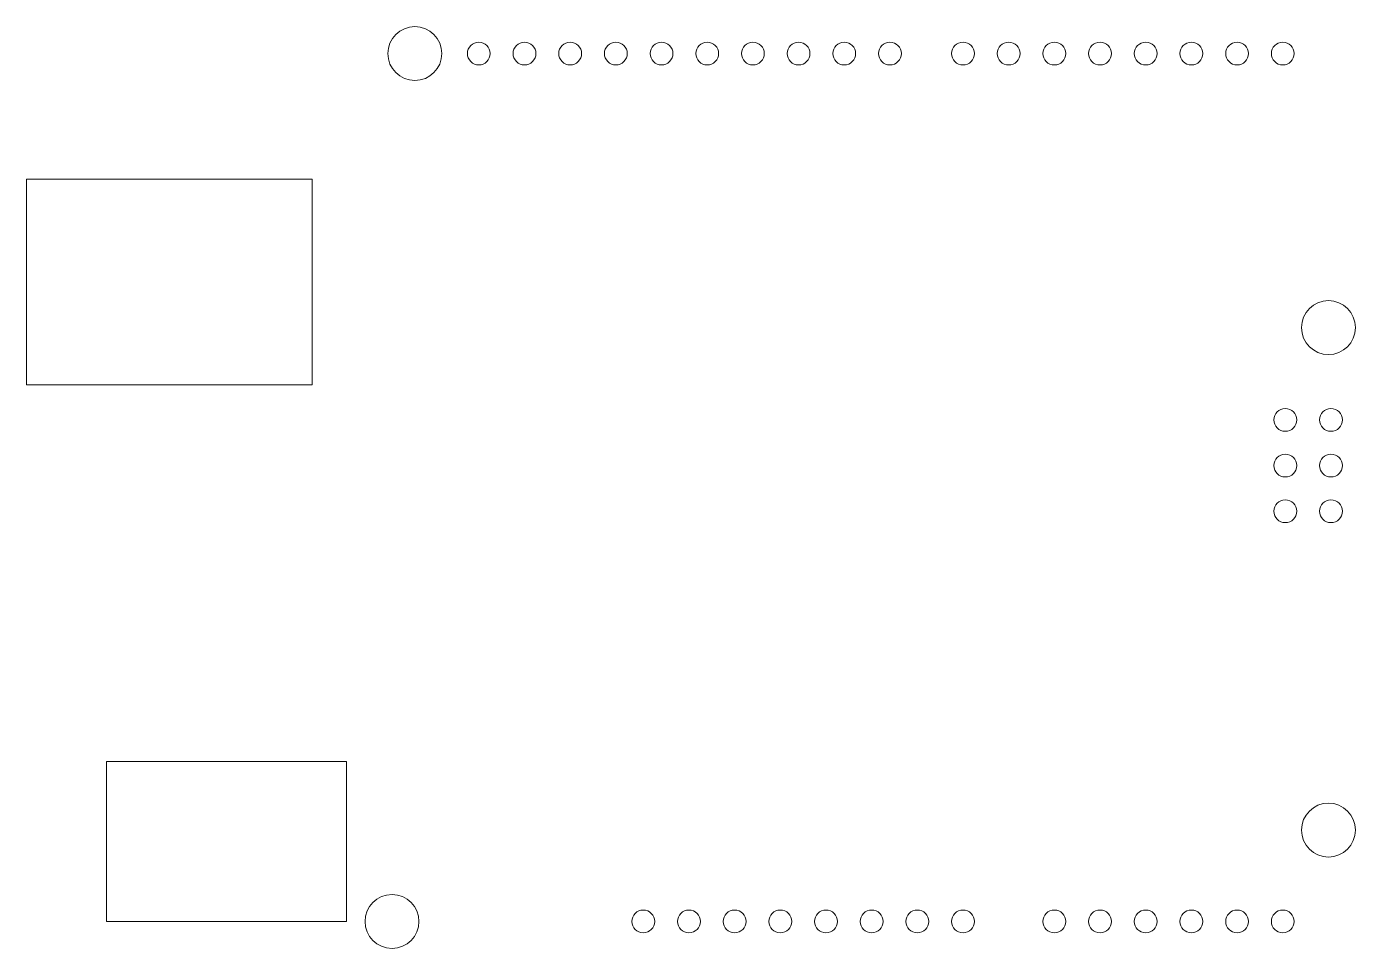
# Model space of a CAD drawing. Header units: millimetres. Extents: x -6.3 to 67.5, y 1 to 52.3.
import ezdxf

# ---------------------------------------------------------------- set-up
doc = ezdxf.new("R2010")
doc.units = ezdxf.units.MM
for name, color, linetype, lineweight in [('ArduinoUNO_MountingHoles', 1, 'CONTINUOUS', 0), ('ArduinoUNO_Pins', 4, 'CONTINUOUS', 0), ('ArduinoUNO_Ports', 3, 'CONTINUOUS', 0)]:
    doc.layers.add(name, color=color, linetype=linetype, lineweight=lineweight)

msp = doc.modelspace()

# ---------------------------------------------------------------- linework, layer by layer
at = {"layer": 'ArduinoUNO_MountingHoles'}
for centre in [(15.24, 50.8), (66.04, 35.56), (66.04, 7.62), (13.97, 2.54)]:
    msp.add_circle(centre, 1.5, dxfattribs=at)
at = {"layer": 'ArduinoUNO_Pins'}
for centre in [(18.796, 50.8), (21.336, 50.8), (23.876, 50.8), (26.416, 50.8), (28.956, 50.8), (31.496, 50.8), (34.036, 50.8), (36.576, 50.8), (39.116, 50.8), (41.656, 50.8), (45.72, 50.8), (48.26, 50.8), (50.8, 50.8), (53.34, 50.8), (55.88, 50.8), (58.42, 50.8), (60.96, 50.8), (63.5, 50.8), (63.64, 30.43), (66.18, 30.43), (63.64, 27.89), (66.18, 27.89), (63.64, 25.35), (66.18, 25.35), (27.94, 2.54), (30.48, 2.54), (33.02, 2.54), (35.56, 2.54), (38.1, 2.54), (40.64, 2.54), (43.18, 2.54), (45.72, 2.54), (50.8, 2.54), (53.34, 2.54), (55.88, 2.54), (58.42, 2.54), (60.96, 2.54), (63.5, 2.54)]:
    msp.add_circle(centre, 0.635, dxfattribs=at)
at = {"layer": 'ArduinoUNO_Ports'}
for p, q in [((-6.35, 32.385), (-6.35, 43.815)), ((-6.35, 43.815), (9.525, 43.815)), ((9.525, 43.815), (9.525, 32.385)), ((-6.35, 32.385), (9.525, 32.385)), ((-1.905, 2.54), (-1.905, 11.43)), ((-1.905, 11.43), (11.43, 11.43)), ((11.43, 2.54), (11.43, 11.43)), ((-1.905, 2.54), (11.43, 2.54))]:
    msp.add_line(p, q, dxfattribs=at)

doc.saveas('drawing.dxf')
